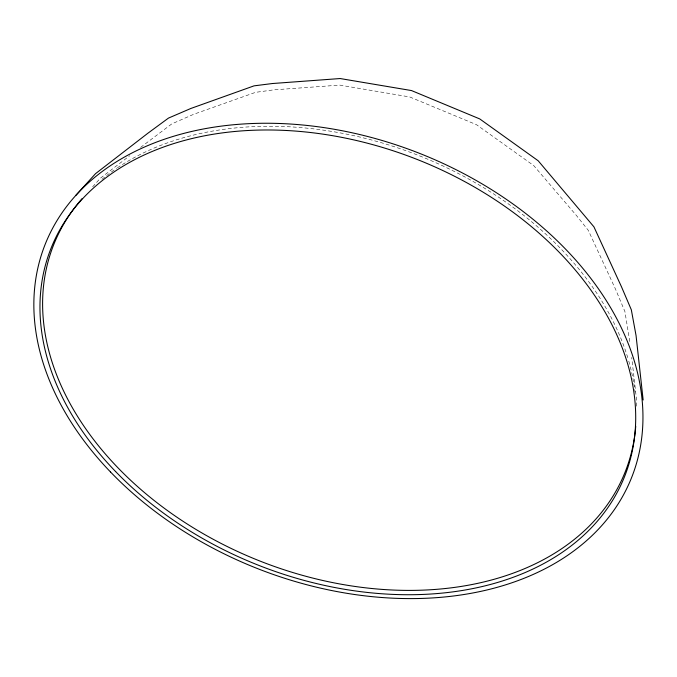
<?xml version="1.0" encoding="UTF-8"?>
<svg xmlns="http://www.w3.org/2000/svg" width="677" height="677" viewBox="0 0 677 677"><rect width="100%" height="100%" fill="white"/><g stroke="black" fill="none" stroke-linecap="round" stroke-linejoin="round"><path stroke-width="0.51" stroke-dasharray="3.38 2.54" d="M636.388 406.183L636.558 399.879L631.709 357.473M92.639 186.835L100.331 178.254L129.705 155.744M140.613 147.383L171.772 123.908L193.63 114.311L255.551 92.343L273.533 89.88L339.829 85.107L409.695 96.946L476.473 124.678L533.764 165.628L576.491 215.565L588.288 230.349L615.478 289.087L624.913 311.564L630.177 344.026M101.982 179.329A307.502 217.749 21.7 0 1 116.503 168.421M117.4 167.811A307.502 217.749 21.7 0 1 412.276 153.044A307.502 217.749 21.7 0 1 628.459 360.046M628.772 361.12A307.502 217.749 21.7 0 1 633.664 382.581M633.85 383.656A307.502 217.749 21.7 0 1 635.043 392.169"/><path stroke-width="1.02" d="M75.866 195.348L95.542 173.659L147.688 133.377L168.471 118.094L190.88 108.455L254.053 85.852L272.459 83.525L340.142 78.54L411.506 90.566L479.714 118.907L538.19 160.779L593.932 226.837L621.528 286.896L631.328 309.795L636.05 335.53L643.15 399.997M635.745 426.214A307.502 217.749 21.7 0 1 254.4 558.813A307.502 217.749 21.7 0 1 82.069 198.632M110.486 471.954A315.558 222.86 21.7 0 0 627.308 487.398A315.558 222.86 21.7 0 0 277.418 123.417A315.558 222.86 21.7 0 0 110.486 471.954M115.64 471.581A308.653 217.859 21.7 0 0 620.741 485.375A308.653 217.859 21.7 0 0 277.113 130.119A308.653 217.859 21.7 0 0 115.64 471.581"/></g></svg>
